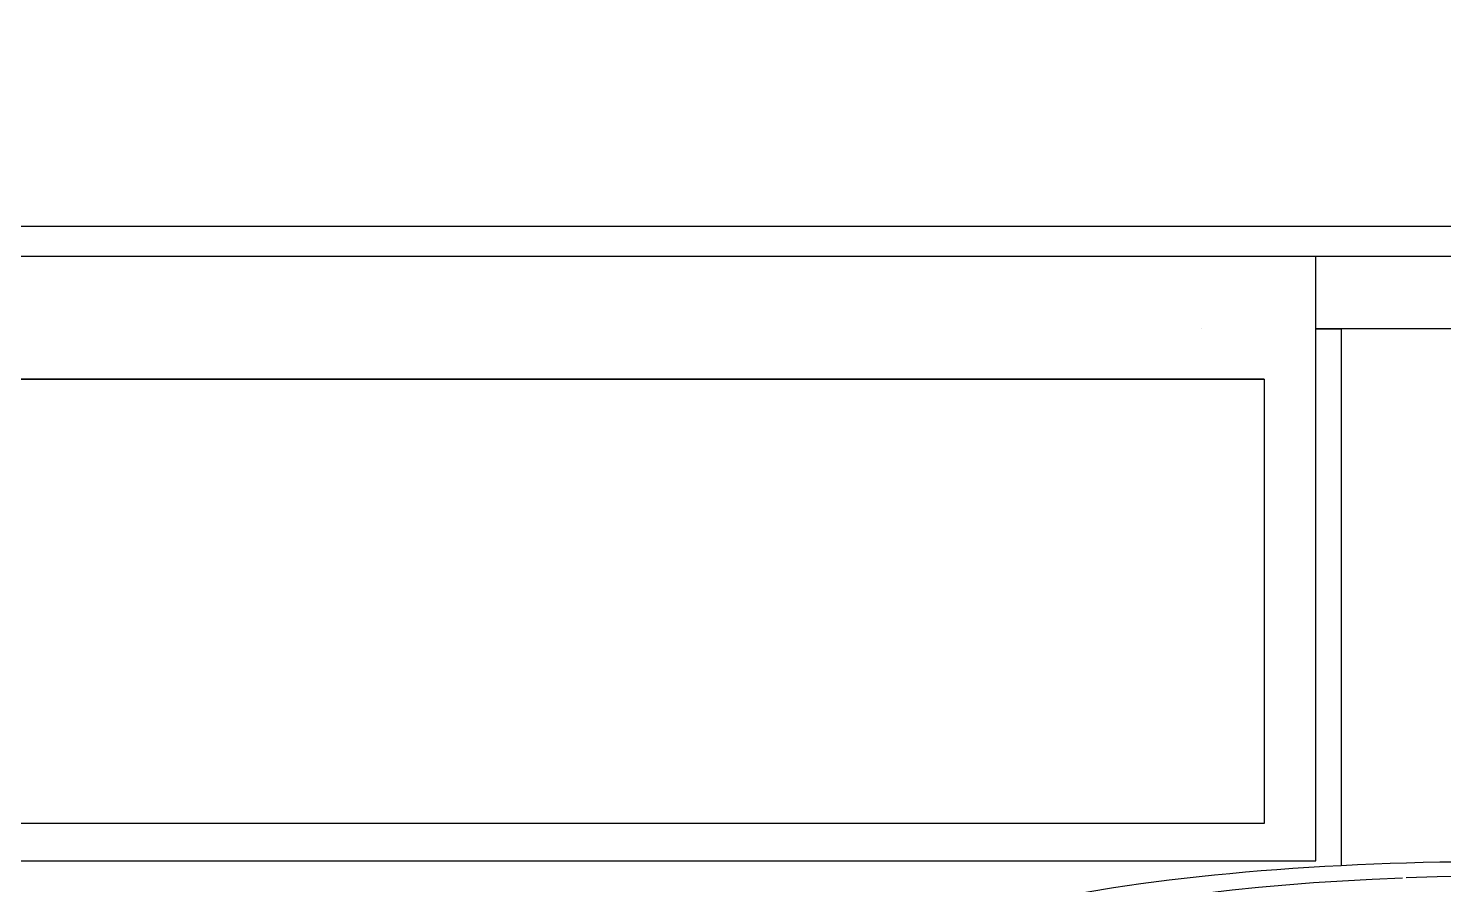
# Model space of a CAD drawing. Header units: inches. Extents: x -11 to 128, y 7 to 56.
# Drawn here: x 58.07 to 63.79, y 24.89 to 28.35 of the extents above; entities that cross this region are included whole.
import ezdxf

# ---------------------------------------------------------------- set-up
doc = ezdxf.new("R2010")
doc.units = ezdxf.units.IN
doc.header["$MEASUREMENT"] = 0
picture_1 = doc.add_image_def('image1.jpg', size_in_pixel=(1680, 1093))

msp = doc.modelspace()

# ---------------------------------------------------------------- linework, layer by layer
for p, q in [((16.8325, 27.5486), (84.3293, 27.5486)), ((67.7073, 27.4286), (63.2701, 27.4271)), ((63.2701, 27.4271), (18.8915, 27.4271)), ((63.2701, 24.9886), (63.2701, 27.4271)), ((62.8067, 27.1344), (62.8067, 27.1344)), ((67.4352, 27.1344), (63.2701, 27.1344)), ((63.2701, 27.1344), (63.3723, 27.1344)), ((63.3723, 27.1344), (63.3723, 24.9691)), ((19.4696, 26.9316), (63.0612, 26.9316)), ((51.8448, 26.9316), (63.0612, 26.9316)), ((63.0612, 26.9316), (56.7537, 26.9316)), ((63.0612, 26.9316), (63.0612, 25.1394)), ((63.0612, 25.1394), (19.4251, 25.1394)), ((19.2205, 24.9886), (63.2701, 24.9886))]:
    msp.add_line(p, q)
for centre, major_axis, ratio, start_param, end_param in [((64.26, 24.4085), (-2.8014, 0.0523), 0.204931, 3.703065, 9.951904), ((64.2181, 24.4504), (-2.4768, 0.0209), 0.193122, 4.958164, 11.234973)]:
    msp.add_ellipse(centre, major_axis=major_axis, ratio=ratio, start_param=start_param, end_param=end_param)

# ---------------------------------------------------------------- pictures from other files: only their frames are drawn
image = msp.add_image(picture_1, insert=(12.4966, 7.3772), size_in_units=(74.4025, 48.4059))
image.dxf.flags = 6

doc.saveas('drawing.dxf')
